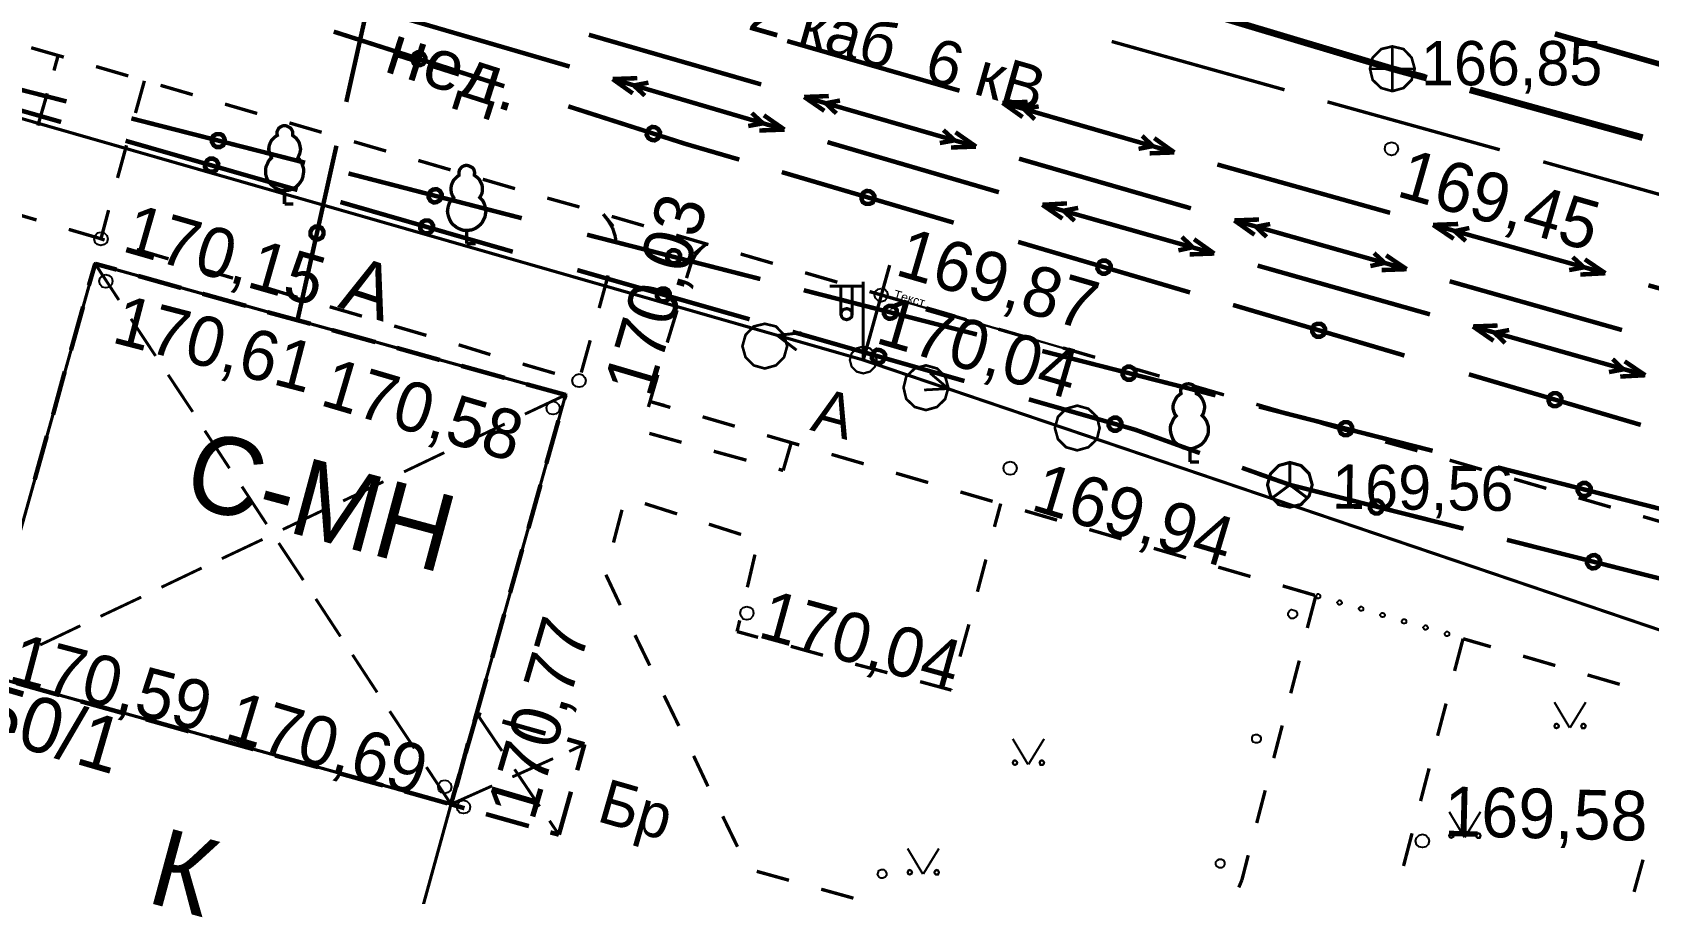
# Model space of a CAD drawing. Extents: x -2634 to -2115, y -2142 to -1393.
# Drawn here: x -2377.76 to -2341.65, y -1576.52 to -1557.26 of the extents above; entities that cross this region are included whole.
import ezdxf

# ---------------------------------------------------------------- set-up
doc = ezdxf.new("R2010")
doc.units = 0
doc.header["$MEASUREMENT"] = 0
for name, color, linetype in [('500_Дополн-Бордюры__п', 7, 'Continuous'), ('500_Дополн-Контур', 7, 'Continuous'), ('500_Дороги-Проезжие_ч', 7, 'Continuous'), ('500_Линии_-Линии_связ', 7, 'Continuous'), ('500_Линии_-ЛЭП_провод', 7, 'Continuous'), ('500_Линии_-Смотровые_', 7, 'Continuous'), ('500_Линии_-Фонари_час', 7, 'Continuous'), ('500_Линии_-Электрокаб', 7, 'Continuous'), ('500_Объект-Опоры', 7, 'Continuous'), ('500_Растит-Газоны__са', 7, 'Continuous'), ('500_Растит-Кустарник_', 7, 'Continuous'), ('500_Растит-Лес_и_лесо', 7, 'Continuous'), ('500_Рельеф-Высотные_о', 7, 'Continuous'), ('500_Строен-Дополнения', 7, 'Continuous'), ('500_Строен-Здания', 7, 'Continuous'), ('500_Трубоп-Канализаци', 7, 'Continuous'), ('500_Трубоп-Смотровые_', 7, 'Continuous'), ('500_Улицы-Улицы_и_их', 7, 'Continuous')]:
    doc.layers.add(name, color=color, linetype=linetype)
doc.styles.add('TARIAL', font='Arial')

# ---------------------------------------------------------------- blocks, each defined once
blk = doc.blocks.new('block_25')
at = {"layer": '500_Растит-Газоны__са', "color": 0, "const_width": 0.05}
for points in [[(2.35, 3.02), (2.69, 2.45)], [(2.7, 2.45), (3.05, 3.02)], [(0, 0.57), (0.34, 0)], [(0.35, 0), (0.7, 0.57)]]:
    blk.add_lwpolyline(points, dxfattribs=at)
for points in [[(2.4, 2.54), (2.42, 2.53), (2.44, 2.51), (2.45, 2.49), (2.44, 2.46), (2.42, 2.45), (2.4, 2.44), (2.37, 2.45), (2.36, 2.46), (2.35, 2.49), (2.36, 2.51), (2.37, 2.53)], [(3, 2.54), (3.02, 2.53), (3.04, 2.51), (3.05, 2.49), (3.04, 2.46), (3.02, 2.44), (3, 2.44), (2.97, 2.44), (2.96, 2.46), (2.95, 2.49), (2.96, 2.51), (2.97, 2.53)], [(0.05, 0.09), (0.07, 0.08), (0.09, 0.06), (0.1, 0.04), (0.09, 0.01), (0.07, 0), (0.05, -0.01), (0.02, 0), (0.01, 0.01), (0, 0.04), (0.01, 0.06), (0.02, 0.08)], [(0.65, 0.09), (0.68, 0.08), (0.69, 0.06), (0.7, 0.04), (0.69, 0.01), (0.68, -0.01), (0.65, -0.01), (0.63, -0.01), (0.61, 0.01), (0.6, 0.04), (0.61, 0.06), (0.63, 0.08)]]:
    blk.add_lwpolyline(points, close=True, dxfattribs=at)

msp = doc.modelspace()

# ---------------------------------------------------------------- linework, layer by layer
at = {"layer": '500_Дополн-Бордюры__п', "color": 1, "const_width": 0.075}
for points in [[(-2377.79, -1557.61), (-2377.06, -1557.82)], [(-2377.19, -1557.79), (-2377.28, -1558.12)], [(-2377.22, -1557.91), (-2377.19, -1557.79)], [(-2376.34, -1558.03), (-2375.62, -1558.24)], [(-2375.26, -1558.35), (-2375.46, -1559.07)], [(-2374.9, -1558.45), (-2374.18, -1558.66)], [(-2377.64, -1559.35), (-2377.43, -1558.63)], [(-2373.46, -1558.87), (-2372.74, -1559.08)], [(-2372.02, -1559.29), (-2371.3, -1559.5)], [(-2375.66, -1559.79), (-2375.86, -1560.52)], [(-2370.58, -1559.71), (-2369.86, -1559.92)], [(-2369.14, -1560.13), (-2368.42, -1560.34)], [(-2367.7, -1560.55), (-2366.98, -1560.76)], [(-2366.26, -1560.97), (-2365.54, -1561.17)], [(-2377.67, -1561.46), (-2378.39, -1561.25)], [(-2376.06, -1561.24), (-2376.23, -1561.88)], [(-2364.9, -1561.47), (-2365.01, -1561.33)], [(-2365.01, -1561.33), (-2364.79, -1561.6)], [(-2364.82, -1561.38), (-2364.1, -1561.59)], [(-2376.23, -1561.88), (-2376.95, -1561.67)], [(-2364.8, -1561.64), (-2364.9, -1561.47)], [(-2364.74, -1561.83), (-2364.8, -1561.64)], [(-2376.23, -1561.88), (-2376.15, -1561.91)], [(-2375.43, -1562.12), (-2374.72, -1562.33)], [(-2364.72, -1561.98), (-2364.74, -1561.83)], [(-2363.38, -1561.8), (-2362.66, -1562.01)], [(-2362.71, -1562), (-2362.98, -1562.22)], [(-2362.95, -1562.24), (-2362.83, -1562.1)], [(-2363.1, -1562.6), (-2363.04, -1562.41)], [(-2363.04, -1562.41), (-2362.95, -1562.24)], [(-2361.94, -1562.22), (-2361.22, -1562.43)], [(-2374, -1562.55), (-2373.28, -1562.76)], [(-2365.1, -1563.43), (-2364.9, -1562.7)], [(-2363.15, -1562.76), (-2363.1, -1562.6)], [(-2360.5, -1562.64), (-2359.78, -1562.85)], [(-2372.56, -1562.97), (-2371.84, -1563.19)], [(-2359.06, -1563.06), (-2358.34, -1563.27)], [(-2371.12, -1563.4), (-2370.4, -1563.61)], [(-2363.58, -1564.2), (-2363.36, -1563.48)], [(-2357.62, -1563.48), (-2356.9, -1563.69)], [(-2369.68, -1563.83), (-2368.96, -1564.04)], [(-2356.18, -1563.9), (-2355.46, -1564.11)], [(-2368.24, -1564.25), (-2367.53, -1564.47)], [(-2365.5, -1564.87), (-2365.3, -1564.15)], [(-2354.74, -1564.32), (-2354.02, -1564.53)], [(-2366.81, -1564.68), (-2366.09, -1564.89)], [(-2364, -1565.64), (-2363.79, -1564.92)], [(-2353.3, -1564.74), (-2352.58, -1564.95)], [(-2351.86, -1565.16), (-2351.14, -1565.37)], [(-2363.51, -1565.65), (-2363.96, -1565.52)], [(-2363.96, -1565.52), (-2363.63, -1565.61)], [(-2350.42, -1565.58), (-2349.7, -1565.79)], [(-2362.07, -1566.07), (-2362.79, -1565.86)], [(-2348.98, -1566), (-2348.26, -1566.21)], [(-2363.26, -1566.43), (-2363.98, -1566.23)], [(-2360.63, -1566.49), (-2361.35, -1566.28)], [(-2360.81, -1566.44), (-2360.99, -1567.06)], [(-2347.54, -1566.42), (-2346.82, -1566.62)], [(-2361.81, -1566.83), (-2362.54, -1566.63)], [(-2359.19, -1566.91), (-2359.91, -1566.7)], [(-2346.1, -1566.83), (-2345.38, -1567.04)], [(-2360.99, -1567.06), (-2361.09, -1567.03)], [(-2357.75, -1567.33), (-2358.47, -1567.12)], [(-2356.31, -1567.75), (-2357.03, -1567.54)], [(-2344.66, -1567.25), (-2343.94, -1567.46)], [(-2364.08, -1567.8), (-2363.36, -1568.03)], [(-2356.27, -1568.32), (-2356.13, -1567.8)], [(-2356.13, -1567.8), (-2356.22, -1568.14)], [(-2343.22, -1567.67), (-2342.5, -1567.88)], [(-2364.78, -1568.67), (-2364.59, -1567.94)], [(-2362.65, -1568.26), (-2361.93, -1568.49)], [(-2354.87, -1568.17), (-2355.59, -1567.96)], [(-2341.78, -1568.09), (-2341.06, -1568.3)], [(-2353.43, -1568.59), (-2354.15, -1568.38)], [(-2361.62, -1568.94), (-2361.79, -1569.67)], [(-2351.99, -1569.01), (-2352.71, -1568.8)], [(-2356.65, -1569.77), (-2356.46, -1569.05)], [(-2350.55, -1569.43), (-2351.27, -1569.22)], [(-2364.63, -1570.07), (-2364.95, -1569.39)], [(-2349.11, -1569.85), (-2349.83, -1569.64)], [(-2349.09, -1569.86), (-2349.28, -1570.58)], [(-2361.96, -1570.41), (-2362.02, -1570.66)], [(-2363.97, -1571.42), (-2364.3, -1570.74)], [(-2362.02, -1570.66), (-2361.55, -1570.79)], [(-2357.04, -1571.22), (-2356.84, -1570.5)], [(-2345.8, -1570.82), (-2345.99, -1571.54)], [(-2345.18, -1571), (-2345.8, -1570.82)], [(-2345.8, -1570.82), (-2345.46, -1570.92)], [(-2360.82, -1570.99), (-2360.1, -1571.19)], [(-2359.38, -1571.39), (-2358.66, -1571.58)], [(-2349.46, -1571.31), (-2349.65, -1572.04)], [(-2343.74, -1571.42), (-2344.46, -1571.21)], [(-2357.93, -1571.78), (-2357.23, -1571.97)], [(-2342.3, -1571.84), (-2343.02, -1571.63)], [(-2363.32, -1572.77), (-2363.65, -1572.09)], [(-2357.23, -1571.97), (-2357.23, -1571.95)], [(-2346.18, -1572.27), (-2346.37, -1572.99)], [(-2349.84, -1572.76), (-2350.03, -1573.49)], [(-2362.67, -1574.12), (-2362.99, -1573.44)], [(-2346.56, -1573.72), (-2346.75, -1574.45)], [(-2350.22, -1574.21), (-2350.41, -1574.94)], [(-2362.01, -1575.47), (-2362.34, -1574.79)], [(-2346.94, -1575.17), (-2347.13, -1575.9)], [(-2350.6, -1575.66), (-2350.74, -1576.21)], [(-2341.98, -1576.48), (-2341.78, -1575.76)], [(-2360.86, -1576.22), (-2361.58, -1576.02)], [(-2350.74, -1576.21), (-2350.81, -1576.38)], [(-2359.42, -1576.62), (-2360.14, -1576.42)]]:
    msp.add_lwpolyline(points, dxfattribs=at)
at = {"layer": '500_Дополн-Контур', "color": 0}
for points in [[(-2349.02, -1569.82), (-2349, -1569.84), (-2348.99, -1569.86), (-2348.99, -1569.89), (-2349, -1569.91), (-2349.03, -1569.92), (-2349.05, -1569.92), (-2349.07, -1569.91), (-2349.09, -1569.88), (-2349.09, -1569.86), (-2349.07, -1569.84), (-2349.05, -1569.82)], [(-2348.54, -1569.96), (-2348.52, -1569.98), (-2348.51, -1570), (-2348.51, -1570.03), (-2348.52, -1570.05), (-2348.55, -1570.06), (-2348.57, -1570.06), (-2348.59, -1570.05), (-2348.61, -1570.02), (-2348.61, -1570), (-2348.59, -1569.98), (-2348.57, -1569.96)], [(-2348.06, -1570.1), (-2348.04, -1570.12), (-2348.03, -1570.14), (-2348.03, -1570.17), (-2348.04, -1570.19), (-2348.07, -1570.2), (-2348.09, -1570.2), (-2348.11, -1570.19), (-2348.13, -1570.16), (-2348.13, -1570.14), (-2348.11, -1570.12), (-2348.09, -1570.1)], [(-2347.58, -1570.24), (-2347.56, -1570.26), (-2347.55, -1570.28), (-2347.55, -1570.31), (-2347.56, -1570.33), (-2347.59, -1570.34), (-2347.61, -1570.34), (-2347.63, -1570.33), (-2347.65, -1570.3), (-2347.65, -1570.28), (-2347.63, -1570.26), (-2347.61, -1570.24)], [(-2347.1, -1570.38), (-2347.08, -1570.4), (-2347.07, -1570.42), (-2347.07, -1570.45), (-2347.08, -1570.47), (-2347.11, -1570.48), (-2347.13, -1570.48), (-2347.15, -1570.47), (-2347.17, -1570.44), (-2347.17, -1570.42), (-2347.15, -1570.4), (-2347.13, -1570.38)], [(-2346.62, -1570.52), (-2346.6, -1570.54), (-2346.59, -1570.56), (-2346.59, -1570.59), (-2346.6, -1570.61), (-2346.63, -1570.62), (-2346.65, -1570.62), (-2346.67, -1570.61), (-2346.69, -1570.58), (-2346.69, -1570.56), (-2346.67, -1570.54), (-2346.65, -1570.52)], [(-2346.14, -1570.66), (-2346.12, -1570.68), (-2346.11, -1570.7), (-2346.11, -1570.73), (-2346.12, -1570.75), (-2346.15, -1570.76), (-2346.17, -1570.76), (-2346.19, -1570.75), (-2346.21, -1570.72), (-2346.21, -1570.7), (-2346.19, -1570.68), (-2346.17, -1570.66)]]:
    msp.add_lwpolyline(points, close=True, dxfattribs=at)
at = {"layer": '500_Линии_-Линии_связ', "color": 0, "const_width": 0.1}
for points in [[(-2370.75, -1558.82), (-2369.88, -1554.92)], [(-2371.03, -1557.25), (-2367.22, -1558.47)], [(-2380.88, -1557.82), (-2377, -1558.81)], [(-2380.82, -1558.21), (-2377.12, -1559.27)], [(-2375.55, -1559.19), (-2371.67, -1560.18)], [(-2365.79, -1558.92), (-2363.17, -1559.76)], [(-2375.68, -1559.69), (-2371.84, -1560.79)], [(-2371.84, -1563.7), (-2370.97, -1559.8)], [(-2363.17, -1559.76), (-2361.97, -1560.11)], [(-2370.7, -1560.42), (-2366.83, -1561.42)], [(-2361.02, -1560.39), (-2357.18, -1561.52)], [(-2370.88, -1561.06), (-2367.03, -1562.17)], [(-2365.37, -1561.79), (-2361.5, -1562.78)], [(-2355.74, -1561.95), (-2351.9, -1563.08)], [(-2365.59, -1562.58), (-2361.74, -1563.68)], [(-2360.53, -1563.03), (-2356.66, -1564.02)], [(-2350.94, -1563.36), (-2347.11, -1564.49)], [(-2360.78, -1563.96), (-2356.94, -1565.06)], [(-2355.2, -1564.39), (-2351.33, -1565.38)], [(-2345.67, -1564.91), (-2341.83, -1566.04)], [(-2355.5, -1565.47), (-2353.12, -1566.15)], [(-2350.36, -1565.63), (-2346.48, -1566.62)], [(-2353.12, -1566.15), (-2351.68, -1566.67)], [(-2350.74, -1567), (-2349.67, -1567.38)], [(-2349.67, -1567.38), (-2350.38, -1567.13)], [(-2345.03, -1566.99), (-2341.15, -1567.98)], [(-2349.67, -1567.38), (-2345.79, -1568.36)], [(-2344.82, -1568.61), (-2340.95, -1569.59)]]:
    msp.add_lwpolyline(points, dxfattribs=at)
for points in [[(-2369.08, -1557.71), (-2369.02, -1557.76), (-2368.98, -1557.83), (-2368.98, -1557.9), (-2369.03, -1557.97), (-2369.1, -1558), (-2369.17, -1558), (-2369.24, -1557.96), (-2369.27, -1557.89), (-2369.27, -1557.81), (-2369.23, -1557.75), (-2369.16, -1557.71)], [(-2373.57, -1559.54), (-2373.51, -1559.57), (-2373.47, -1559.64), (-2373.46, -1559.72), (-2373.5, -1559.79), (-2373.57, -1559.83), (-2373.65, -1559.83), (-2373.71, -1559.79), (-2373.75, -1559.72), (-2373.76, -1559.64), (-2373.72, -1559.58), (-2373.65, -1559.54)], [(-2363.84, -1559.39), (-2363.78, -1559.43), (-2363.74, -1559.5), (-2363.75, -1559.58), (-2363.79, -1559.64), (-2363.86, -1559.68), (-2363.93, -1559.67), (-2364, -1559.63), (-2364.04, -1559.56), (-2364.03, -1559.49), (-2363.99, -1559.42), (-2363.92, -1559.38)], [(-2373.72, -1560.09), (-2373.65, -1560.13), (-2373.61, -1560.2), (-2373.62, -1560.28), (-2373.66, -1560.35), (-2373.72, -1560.38), (-2373.8, -1560.38), (-2373.87, -1560.34), (-2373.91, -1560.27), (-2373.9, -1560.2), (-2373.86, -1560.13), (-2373.8, -1560.09)], [(-2368.73, -1560.77), (-2368.66, -1560.81), (-2368.62, -1560.88), (-2368.62, -1560.96), (-2368.66, -1561.02), (-2368.73, -1561.06), (-2368.8, -1561.07), (-2368.87, -1561.03), (-2368.91, -1560.96), (-2368.91, -1560.88), (-2368.87, -1560.82), (-2368.81, -1560.78)], [(-2359.05, -1560.82), (-2358.99, -1560.86), (-2358.95, -1560.92), (-2358.95, -1561), (-2358.99, -1561.07), (-2359.06, -1561.1), (-2359.14, -1561.1), (-2359.21, -1561.06), (-2359.24, -1560.99), (-2359.24, -1560.92), (-2359.2, -1560.85), (-2359.13, -1560.81)], [(-2371.55, -1561.72), (-2371.51, -1561.65), (-2371.45, -1561.61), (-2371.37, -1561.6), (-2371.3, -1561.64), (-2371.26, -1561.71), (-2371.26, -1561.78), (-2371.29, -1561.85), (-2371.36, -1561.89), (-2371.44, -1561.9), (-2371.5, -1561.86), (-2371.55, -1561.8)], [(-2368.91, -1561.47), (-2368.85, -1561.51), (-2368.81, -1561.58), (-2368.81, -1561.66), (-2368.85, -1561.72), (-2368.92, -1561.76), (-2368.99, -1561.76), (-2369.06, -1561.72), (-2369.1, -1561.65), (-2369.1, -1561.57), (-2369.06, -1561.51), (-2368.99, -1561.47)], [(-2363.4, -1562.14), (-2363.33, -1562.17), (-2363.29, -1562.24), (-2363.29, -1562.32), (-2363.33, -1562.39), (-2363.4, -1562.43), (-2363.47, -1562.43), (-2363.54, -1562.39), (-2363.58, -1562.32), (-2363.58, -1562.25), (-2363.54, -1562.18), (-2363.48, -1562.14)], [(-2353.78, -1562.37), (-2353.71, -1562.41), (-2353.67, -1562.48), (-2353.68, -1562.55), (-2353.72, -1562.62), (-2353.79, -1562.66), (-2353.86, -1562.66), (-2353.93, -1562.62), (-2353.97, -1562.55), (-2353.96, -1562.47), (-2353.92, -1562.4), (-2353.86, -1562.37)], [(-2363.63, -1562.99), (-2363.56, -1563.03), (-2363.52, -1563.1), (-2363.52, -1563.17), (-2363.56, -1563.24), (-2363.63, -1563.28), (-2363.71, -1563.28), (-2363.77, -1563.24), (-2363.81, -1563.17), (-2363.81, -1563.09), (-2363.77, -1563.02), (-2363.7, -1562.99)], [(-2358.56, -1563.38), (-2358.49, -1563.41), (-2358.45, -1563.48), (-2358.45, -1563.56), (-2358.49, -1563.63), (-2358.55, -1563.66), (-2358.63, -1563.67), (-2358.7, -1563.63), (-2358.74, -1563.56), (-2358.74, -1563.48), (-2358.7, -1563.42), (-2358.63, -1563.38)], [(-2348.98, -1563.78), (-2348.92, -1563.82), (-2348.88, -1563.89), (-2348.88, -1563.97), (-2348.92, -1564.03), (-2348.99, -1564.07), (-2349.07, -1564.07), (-2349.13, -1564.03), (-2349.17, -1563.96), (-2349.17, -1563.88), (-2349.13, -1563.81), (-2349.06, -1563.78)], [(-2358.82, -1564.37), (-2358.75, -1564.41), (-2358.71, -1564.47), (-2358.72, -1564.55), (-2358.76, -1564.62), (-2358.82, -1564.66), (-2358.9, -1564.65), (-2358.97, -1564.61), (-2359.01, -1564.55), (-2359, -1564.47), (-2358.96, -1564.4), (-2358.9, -1564.36)], [(-2353.23, -1564.74), (-2353.16, -1564.78), (-2353.12, -1564.84), (-2353.12, -1564.92), (-2353.16, -1564.99), (-2353.22, -1565.03), (-2353.3, -1565.03), (-2353.37, -1564.99), (-2353.41, -1564.92), (-2353.41, -1564.85), (-2353.37, -1564.78), (-2353.3, -1564.74)], [(-2343.71, -1565.33), (-2343.64, -1565.37), (-2343.6, -1565.44), (-2343.6, -1565.52), (-2343.64, -1565.58), (-2343.71, -1565.62), (-2343.79, -1565.62), (-2343.86, -1565.58), (-2343.89, -1565.51), (-2343.89, -1565.43), (-2343.85, -1565.37), (-2343.78, -1565.33)], [(-2353.53, -1565.88), (-2353.47, -1565.92), (-2353.43, -1565.99), (-2353.43, -1566.07), (-2353.47, -1566.13), (-2353.54, -1566.17), (-2353.61, -1566.17), (-2353.68, -1566.13), (-2353.72, -1566.06), (-2353.72, -1565.98), (-2353.68, -1565.92), (-2353.61, -1565.88)], [(-2348.38, -1565.98), (-2348.32, -1566.01), (-2348.28, -1566.08), (-2348.27, -1566.16), (-2348.31, -1566.23), (-2348.38, -1566.27), (-2348.46, -1566.27), (-2348.53, -1566.23), (-2348.56, -1566.16), (-2348.57, -1566.08), (-2348.53, -1566.02), (-2348.46, -1565.98)], [(-2343.05, -1567.34), (-2342.99, -1567.38), (-2342.95, -1567.44), (-2342.95, -1567.52), (-2342.98, -1567.59), (-2343.05, -1567.63), (-2343.13, -1567.63), (-2343.2, -1567.59), (-2343.24, -1567.52), (-2343.24, -1567.45), (-2343.2, -1567.38), (-2343.13, -1567.34)], [(-2347.7, -1567.73), (-2347.63, -1567.77), (-2347.59, -1567.83), (-2347.59, -1567.91), (-2347.63, -1567.98), (-2347.69, -1568.02), (-2347.77, -1568.02), (-2347.84, -1567.98), (-2347.88, -1567.91), (-2347.88, -1567.84), (-2347.84, -1567.77), (-2347.77, -1567.73)], [(-2342.85, -1568.95), (-2342.78, -1568.99), (-2342.74, -1569.06), (-2342.74, -1569.14), (-2342.78, -1569.2), (-2342.84, -1569.24), (-2342.92, -1569.25), (-2342.99, -1569.21), (-2343.03, -1569.14), (-2343.03, -1569.06), (-2342.99, -1569), (-2342.93, -1568.96)]]:
    msp.add_lwpolyline(points, close=True, dxfattribs=at)
at = {"layer": '500_Линии_-ЛЭП_провод', "color": 253, "const_width": 0.07}
for points in [[(-2359.2, -1564.59), (-2386.41, -1556.78)], [(-2329.34, -1574.72), (-2359.2, -1564.59)]]:
    msp.add_lwpolyline(points, dxfattribs=at)
at = {"layer": '500_Линии_-ЛЭП_провод', "color": 0}
for points, const_width in [([(-2360.58, -1563.98), (-2361.12, -1564.04)], 0.065), ([(-2359.2, -1564.59), (-2361.12, -1564.04)], 0.065), ([(-2360.69, -1564.37), (-2361.12, -1564.04)], 0.065), ([(-2359.2, -1564.59), (-2357.3, -1565.23)], 0.06), ([(-2357.71, -1564.88), (-2357.3, -1565.23)], 0.06), ([(-2357.84, -1565.26), (-2357.3, -1565.23)], 0.06)]:
    msp.add_lwpolyline(points, dxfattribs=dict(at, const_width=const_width))
at = {"layer": '500_Линии_-Смотровые_', "color": 0, "const_width": 0.07}
for points in [[(-2349.67, -1566.88), (-2349.42, -1566.95), (-2349.24, -1567.13), (-2349.17, -1567.38), (-2349.24, -1567.63), (-2349.42, -1567.82), (-2349.67, -1567.88), (-2349.92, -1567.82), (-2350.1, -1567.63), (-2350.17, -1567.38), (-2350.1, -1567.13), (-2349.92, -1566.95)], [(-2349.67, -1567.33), (-2349.67, -1567.33), (-2349.67, -1567.33), (-2349.67, -1567.33), (-2349.67, -1567.33), (-2349.67, -1567.33), (-2349.67, -1567.33), (-2349.67, -1567.33), (-2349.67, -1567.33), (-2349.67, -1567.33), (-2349.67, -1567.33), (-2349.67, -1567.33)]]:
    msp.add_lwpolyline(points, close=True, dxfattribs=at)
at = {"layer": '500_Линии_-Смотровые_', "color": 0, "const_width": 0.065}
for points in [[(-2349.67, -1566.88), (-2349.67, -1567.38)], [(-2350.07, -1567.68), (-2349.67, -1567.38)], [(-2349.67, -1567.38), (-2349.27, -1567.68)]]:
    msp.add_lwpolyline(points, dxfattribs=at)
at = {"layer": '500_Линии_-Фонари_час', "color": 0, "const_width": 0.065}
for points in [[(-2359.2, -1564.59), (-2359.2, -1562.84)], [(-2359.95, -1562.94), (-2359.2, -1562.94)], [(-2359.7, -1563.59), (-2359.7, -1562.94)], [(-2359.45, -1563.59), (-2359.45, -1562.94)], [(-2359.7, -1563.56), (-2359.7, -1563.44)], [(-2359.7, -1563.56), (-2359.7, -1563.44)], [(-2359.45, -1563.56), (-2359.45, -1563.44)], [(-2359.45, -1563.54), (-2359.45, -1563.54)]]:
    msp.add_lwpolyline(points, dxfattribs=at)
at = {"layer": '500_Линии_-Фонари_час', "color": 0, "const_width": 0.07}
msp.add_lwpolyline([(-2359.7, -1563.56), (-2359.68, -1563.5), (-2359.64, -1563.46), (-2359.57, -1563.44), (-2359.51, -1563.46), (-2359.46, -1563.5), (-2359.45, -1563.56), (-2359.46, -1563.63), (-2359.51, -1563.67), (-2359.57, -1563.69), (-2359.64, -1563.67), (-2359.68, -1563.63)], close=True, dxfattribs=at)
at = {"layer": '500_Линии_-Электрокаб', "color": 12, "const_width": 0.1}
for points in [[(-2369.6, -1556.91), (-2365.76, -1558.03)], [(-2365.33, -1557.32), (-2361.48, -1558.43)], [(-2357.05, -1558.57), (-2360.9, -1557.46)], [(-2364.8, -1558.31), (-2364.25, -1558.29)], [(-2364.8, -1558.31), (-2360.96, -1559.44)], [(-2364.8, -1558.31), (-2364.35, -1558.63)], [(-2364.32, -1558.46), (-2364.08, -1558.68)], [(-2364.31, -1558.45), (-2364, -1558.39)], [(-2360.52, -1558.71), (-2359.97, -1558.69)], [(-2360.52, -1558.71), (-2356.68, -1559.82)], [(-2360.52, -1558.71), (-2360.07, -1559.02)], [(-2360.04, -1558.85), (-2359.8, -1559.08)], [(-2360.03, -1558.85), (-2359.72, -1558.79)], [(-2355.53, -1558.82), (-2356.09, -1558.84)], [(-2352.25, -1559.95), (-2356.09, -1558.84)], [(-2355.64, -1559.16), (-2356.09, -1558.84)], [(-2361.69, -1559.07), (-2361.44, -1559.3)], [(-2361.42, -1559.12), (-2360.96, -1559.44)], [(-2355.28, -1558.92), (-2355.61, -1558.98)], [(-2355.37, -1559.21), (-2355.61, -1558.98)], [(-2361.77, -1559.36), (-2361.44, -1559.3)], [(-2361.52, -1559.46), (-2360.96, -1559.44)], [(-2357.41, -1559.45), (-2357.16, -1559.68)], [(-2357.14, -1559.5), (-2356.68, -1559.82)], [(-2352.73, -1559.81), (-2352.97, -1559.58)], [(-2352.25, -1559.95), (-2352.7, -1559.63)], [(-2360, -1559.72), (-2356.17, -1560.84)], [(-2357.49, -1559.74), (-2357.16, -1559.68)], [(-2357.24, -1559.84), (-2356.68, -1559.82)], [(-2352.74, -1559.81), (-2353.05, -1559.87)], [(-2352.25, -1559.95), (-2352.8, -1559.97)], [(-2355.72, -1560.09), (-2351.88, -1561.2)], [(-2347.43, -1561.3), (-2351.29, -1560.22)], [(-2355.2, -1561.12), (-2354.65, -1561.09)], [(-2355.2, -1561.12), (-2351.36, -1562.21)], [(-2355.2, -1561.12), (-2354.75, -1561.43)], [(-2354.72, -1561.26), (-2354.48, -1561.48)], [(-2354.71, -1561.25), (-2354.4, -1561.19)], [(-2350.91, -1561.47), (-2350.36, -1561.45)], [(-2350.91, -1561.47), (-2347.06, -1562.56)], [(-2350.91, -1561.47), (-2350.46, -1561.79)], [(-2350.43, -1561.61), (-2350.19, -1561.84)], [(-2350.42, -1561.61), (-2350.11, -1561.55)], [(-2345.91, -1561.55), (-2346.47, -1561.57)], [(-2342.62, -1562.65), (-2346.47, -1561.57)], [(-2346.01, -1561.88), (-2346.47, -1561.57)], [(-2345.66, -1561.64), (-2345.99, -1561.71)], [(-2345.74, -1561.93), (-2345.99, -1561.71)], [(-2352.16, -1562.14), (-2351.84, -1562.07)], [(-2352.08, -1561.84), (-2351.84, -1562.07)], [(-2351.81, -1561.89), (-2351.36, -1562.21)], [(-2351.91, -1562.23), (-2351.36, -1562.21)], [(-2350.39, -1562.48), (-2346.54, -1563.57)], [(-2347.87, -1562.49), (-2347.55, -1562.42)], [(-2347.79, -1562.2), (-2347.55, -1562.42)], [(-2347.52, -1562.25), (-2347.06, -1562.56)], [(-2343.11, -1562.52), (-2343.43, -1562.58)], [(-2343.11, -1562.51), (-2343.35, -1562.29)], [(-2342.62, -1562.65), (-2343.08, -1562.34)], [(-2347.62, -1562.58), (-2347.06, -1562.56)], [(-2346.1, -1562.83), (-2342.25, -1563.92)], [(-2342.62, -1562.65), (-2343.18, -1562.68)], [(-2337.81, -1564), (-2341.66, -1562.92)], [(-2345.58, -1563.84), (-2345.03, -1563.82)], [(-2345.58, -1563.84), (-2341.73, -1564.93)], [(-2345.58, -1563.84), (-2345.12, -1564.16)], [(-2345.09, -1563.98), (-2344.77, -1563.92)], [(-2345.1, -1563.98), (-2344.86, -1564.21)], [(-2342.46, -1564.57), (-2342.22, -1564.8)], [(-2342.19, -1564.62), (-2341.73, -1564.93)], [(-2342.54, -1564.86), (-2342.22, -1564.8)], [(-2342.29, -1564.96), (-2341.73, -1564.93)]]:
    msp.add_lwpolyline(points, dxfattribs=at)
at = {"layer": '500_Объект-Опоры', "color": 0, "const_width": 0.075}
msp.add_lwpolyline([(-2359.2, -1564.59), (-2358.61, -1562.47)], dxfattribs=at)
at = {"layer": '500_Объект-Опоры', "color": 1, "const_width": 0.05}
msp.add_lwpolyline([(-2359.2, -1564.29), (-2359.05, -1564.33), (-2358.94, -1564.44), (-2358.9, -1564.59), (-2358.94, -1564.74), (-2359.05, -1564.85), (-2359.2, -1564.89), (-2359.35, -1564.85), (-2359.46, -1564.74), (-2359.5, -1564.59), (-2359.46, -1564.44), (-2359.35, -1564.33)], close=True, dxfattribs=at)
at = {"layer": '500_Растит-Кустарник_', "color": 0}
for points in [[(-2349.51, -1570.3), (-2349.54, -1570.34), (-2349.59, -1570.37), (-2349.64, -1570.37), (-2349.68, -1570.34), (-2349.71, -1570.3), (-2349.71, -1570.24), (-2349.68, -1570.2), (-2349.63, -1570.17), (-2349.58, -1570.18), (-2349.54, -1570.2), (-2349.51, -1570.25)], [(-2350.32, -1573.08), (-2350.35, -1573.13), (-2350.39, -1573.15), (-2350.44, -1573.15), (-2350.49, -1573.13), (-2350.51, -1573.08), (-2350.51, -1573.03), (-2350.49, -1572.98), (-2350.44, -1572.96), (-2350.39, -1572.96), (-2350.34, -1572.99), (-2350.32, -1573.03)], [(-2351.13, -1575.87), (-2351.15, -1575.91), (-2351.2, -1575.94), (-2351.25, -1575.94), (-2351.3, -1575.91), (-2351.32, -1575.87), (-2351.32, -1575.81), (-2351.29, -1575.77), (-2351.25, -1575.75), (-2351.2, -1575.75), (-2351.15, -1575.77), (-2351.13, -1575.82)], [(-2358.81, -1576.17), (-2358.85, -1576.14), (-2358.88, -1576.1), (-2358.87, -1576.05), (-2358.85, -1576), (-2358.8, -1575.98), (-2358.75, -1575.98), (-2358.71, -1576.01), (-2358.68, -1576.06), (-2358.68, -1576.11), (-2358.71, -1576.15), (-2358.76, -1576.17)]]:
    msp.add_lwpolyline(points, close=True, dxfattribs=at)
at = {"layer": '500_Растит-Лес_и_лесо', "color": 94, "const_width": 0.075}
for points in [[(-2372.12, -1560.8), (-2372.21, -1560.8), (-2372.28, -1560.77), (-2372.34, -1560.74), (-2372.39, -1560.7), (-2372.43, -1560.67), (-2372.47, -1560.62), (-2372.51, -1560.56), (-2372.53, -1560.51), (-2372.55, -1560.44), (-2372.55, -1560.38), (-2372.55, -1560.31), (-2372.54, -1560.26), (-2372.51, -1560.2), (-2372.49, -1560.15), (-2372.46, -1560.11), (-2372.42, -1560.07), (-2372.44, -1560.02), (-2372.46, -1559.97), (-2372.48, -1559.9), (-2372.48, -1559.85), (-2372.47, -1559.79), (-2372.45, -1559.74), (-2372.42, -1559.68), (-2372.38, -1559.64), (-2372.34, -1559.6), (-2372.29, -1559.57), (-2372.3, -1559.53), (-2372.3, -1559.49), (-2372.28, -1559.45), (-2372.26, -1559.41), (-2372.22, -1559.38), (-2372.18, -1559.36), (-2372.15, -1559.35), (-2372.11, -1559.35), (-2372.08, -1559.36), (-2372.04, -1559.38), (-2372, -1559.4), (-2371.97, -1559.44), (-2371.95, -1559.48), (-2371.95, -1559.52), (-2371.95, -1559.55), (-2371.95, -1559.57), (-2371.91, -1559.6), (-2371.87, -1559.63), (-2371.85, -1559.66), (-2371.82, -1559.7), (-2371.8, -1559.74), (-2371.79, -1559.78), (-2371.78, -1559.83), (-2371.77, -1559.88), (-2371.78, -1559.93), (-2371.79, -1559.98), (-2371.81, -1560.02), (-2371.83, -1560.07), (-2371.8, -1560.1), (-2371.77, -1560.14), (-2371.74, -1560.2), (-2371.72, -1560.26), (-2371.7, -1560.33), (-2371.7, -1560.38), (-2371.71, -1560.43), (-2371.72, -1560.5), (-2371.74, -1560.56), (-2371.78, -1560.62), (-2371.82, -1560.67), (-2371.87, -1560.72), (-2371.94, -1560.76), (-2372.01, -1560.79), (-2372.08, -1560.8)], [(-2368.06, -1561.69), (-2368.14, -1561.69), (-2368.22, -1561.66), (-2368.28, -1561.63), (-2368.33, -1561.59), (-2368.37, -1561.56), (-2368.41, -1561.51), (-2368.44, -1561.45), (-2368.46, -1561.4), (-2368.48, -1561.33), (-2368.49, -1561.27), (-2368.48, -1561.2), (-2368.47, -1561.15), (-2368.45, -1561.09), (-2368.42, -1561.04), (-2368.39, -1561), (-2368.35, -1560.96), (-2368.38, -1560.91), (-2368.4, -1560.86), (-2368.41, -1560.79), (-2368.41, -1560.74), (-2368.4, -1560.68), (-2368.38, -1560.63), (-2368.35, -1560.57), (-2368.31, -1560.53), (-2368.27, -1560.49), (-2368.23, -1560.46), (-2368.23, -1560.42), (-2368.23, -1560.38), (-2368.22, -1560.34), (-2368.19, -1560.3), (-2368.16, -1560.27), (-2368.12, -1560.25), (-2368.08, -1560.24), (-2368.05, -1560.24), (-2368.01, -1560.25), (-2367.97, -1560.27), (-2367.93, -1560.29), (-2367.9, -1560.33), (-2367.89, -1560.37), (-2367.88, -1560.41), (-2367.89, -1560.44), (-2367.89, -1560.46), (-2367.85, -1560.49), (-2367.81, -1560.52), (-2367.78, -1560.55), (-2367.76, -1560.59), (-2367.74, -1560.63), (-2367.72, -1560.67), (-2367.71, -1560.72), (-2367.71, -1560.77), (-2367.71, -1560.82), (-2367.72, -1560.87), (-2367.74, -1560.91), (-2367.77, -1560.96), (-2367.74, -1560.99), (-2367.7, -1561.03), (-2367.67, -1561.09), (-2367.65, -1561.15), (-2367.64, -1561.22), (-2367.63, -1561.27), (-2367.64, -1561.32), (-2367.65, -1561.39), (-2367.68, -1561.45), (-2367.71, -1561.51), (-2367.75, -1561.56), (-2367.81, -1561.61), (-2367.87, -1561.65), (-2367.94, -1561.68), (-2368.01, -1561.69)], [(-2351.9, -1566.57), (-2351.99, -1566.57), (-2352.06, -1566.55), (-2352.12, -1566.52), (-2352.17, -1566.48), (-2352.21, -1566.45), (-2352.26, -1566.4), (-2352.29, -1566.34), (-2352.31, -1566.29), (-2352.33, -1566.22), (-2352.34, -1566.16), (-2352.34, -1566.09), (-2352.33, -1566.04), (-2352.3, -1565.98), (-2352.28, -1565.93), (-2352.25, -1565.88), (-2352.21, -1565.84), (-2352.24, -1565.8), (-2352.26, -1565.75), (-2352.28, -1565.68), (-2352.28, -1565.62), (-2352.27, -1565.57), (-2352.25, -1565.52), (-2352.22, -1565.46), (-2352.19, -1565.41), (-2352.14, -1565.37), (-2352.1, -1565.34), (-2352.11, -1565.3), (-2352.11, -1565.26), (-2352.09, -1565.22), (-2352.07, -1565.18), (-2352.04, -1565.15), (-2351.99, -1565.13), (-2351.96, -1565.13), (-2351.93, -1565.12), (-2351.89, -1565.13), (-2351.85, -1565.14), (-2351.81, -1565.17), (-2351.78, -1565.21), (-2351.76, -1565.25), (-2351.76, -1565.29), (-2351.76, -1565.32), (-2351.76, -1565.34), (-2351.72, -1565.36), (-2351.68, -1565.39), (-2351.65, -1565.43), (-2351.63, -1565.46), (-2351.61, -1565.5), (-2351.59, -1565.55), (-2351.58, -1565.59), (-2351.57, -1565.64), (-2351.58, -1565.69), (-2351.59, -1565.74), (-2351.6, -1565.78), (-2351.63, -1565.83), (-2351.6, -1565.86), (-2351.56, -1565.91), (-2351.53, -1565.96), (-2351.51, -1566.02), (-2351.49, -1566.08), (-2351.49, -1566.14), (-2351.49, -1566.19), (-2351.5, -1566.26), (-2351.53, -1566.32), (-2351.56, -1566.38), (-2351.6, -1566.43), (-2351.65, -1566.48), (-2351.72, -1566.52), (-2351.79, -1566.55), (-2351.85, -1566.57)]]:
    msp.add_lwpolyline(points, close=True, dxfattribs=at)
for points in [[(-2372.13, -1561.1), (-2372.13, -1560.8)], [(-2371.93, -1561.1), (-2372.13, -1561.1)], [(-2368.06, -1561.99), (-2368.06, -1561.69)], [(-2367.86, -1561.99), (-2368.06, -1561.99)], [(-2351.9, -1566.87), (-2351.9, -1566.57)], [(-2351.7, -1566.87), (-2351.9, -1566.87)]]:
    msp.add_lwpolyline(points, dxfattribs=at)
at = {"layer": '500_Растит-Лес_и_лесо', "color": 0, "const_width": 0.06}
for points in [[(-2361.4, -1563.78), (-2361.15, -1563.84), (-2360.97, -1564.03), (-2360.9, -1564.28), (-2360.97, -1564.53), (-2361.15, -1564.71), (-2361.4, -1564.78), (-2361.65, -1564.71), (-2361.83, -1564.53), (-2361.9, -1564.28), (-2361.83, -1564.03), (-2361.65, -1563.84)], [(-2357.8, -1564.71), (-2357.55, -1564.78), (-2357.37, -1564.96), (-2357.3, -1565.21), (-2357.37, -1565.46), (-2357.55, -1565.64), (-2357.8, -1565.71), (-2358.05, -1565.64), (-2358.24, -1565.46), (-2358.3, -1565.21), (-2358.24, -1564.96), (-2358.05, -1564.78)], [(-2354.42, -1565.61), (-2354.17, -1565.68), (-2353.98, -1565.86), (-2353.92, -1566.11), (-2353.98, -1566.36), (-2354.17, -1566.54), (-2354.42, -1566.61), (-2354.67, -1566.54), (-2354.85, -1566.36), (-2354.92, -1566.11), (-2354.85, -1565.86), (-2354.67, -1565.68)]]:
    msp.add_lwpolyline(points, close=True, dxfattribs=at)
at = {"layer": '500_Рельеф-Высотные_о', "color": 0}
for points in [[(-2347.4, -1559.72), (-2347.32, -1559.74), (-2347.27, -1559.79), (-2347.25, -1559.87), (-2347.27, -1559.94), (-2347.32, -1560), (-2347.4, -1560.02), (-2347.47, -1560), (-2347.53, -1559.94), (-2347.55, -1559.87), (-2347.53, -1559.79), (-2347.47, -1559.74)], [(-2376.23, -1561.73), (-2376.16, -1561.75), (-2376.1, -1561.81), (-2376.08, -1561.88), (-2376.1, -1561.96), (-2376.16, -1562.01), (-2376.23, -1562.03), (-2376.31, -1562.01), (-2376.36, -1561.96), (-2376.38, -1561.88), (-2376.36, -1561.81), (-2376.31, -1561.75)], [(-2376.12, -1562.68), (-2376.05, -1562.7), (-2375.99, -1562.75), (-2375.97, -1562.83), (-2375.99, -1562.9), (-2376.05, -1562.96), (-2376.12, -1562.98), (-2376.2, -1562.96), (-2376.25, -1562.9), (-2376.27, -1562.83), (-2376.25, -1562.75), (-2376.2, -1562.7)], [(-2358.8, -1562.99), (-2358.72, -1563.01), (-2358.67, -1563.06), (-2358.65, -1563.14), (-2358.67, -1563.21), (-2358.72, -1563.27), (-2358.8, -1563.29), (-2358.87, -1563.27), (-2358.93, -1563.21), (-2358.95, -1563.14), (-2358.93, -1563.06), (-2358.87, -1563.01)], [(-2365.55, -1564.9), (-2365.47, -1564.92), (-2365.42, -1564.98), (-2365.4, -1565.05), (-2365.42, -1565.13), (-2365.47, -1565.18), (-2365.55, -1565.2), (-2365.62, -1565.18), (-2365.68, -1565.13), (-2365.7, -1565.05), (-2365.68, -1564.98), (-2365.62, -1564.92)], [(-2366.13, -1565.51), (-2366.06, -1565.53), (-2366, -1565.59), (-2365.98, -1565.66), (-2366, -1565.74), (-2366.06, -1565.79), (-2366.13, -1565.81), (-2366.21, -1565.79), (-2366.26, -1565.74), (-2366.28, -1565.66), (-2366.26, -1565.59), (-2366.21, -1565.53)], [(-2355.92, -1566.86), (-2355.84, -1566.88), (-2355.79, -1566.93), (-2355.77, -1567.01), (-2355.79, -1567.08), (-2355.84, -1567.14), (-2355.92, -1567.16), (-2355.99, -1567.14), (-2356.05, -1567.08), (-2356.07, -1567.01), (-2356.05, -1566.93), (-2355.99, -1566.88)], [(-2361.8, -1570.1), (-2361.73, -1570.12), (-2361.67, -1570.17), (-2361.65, -1570.25), (-2361.67, -1570.32), (-2361.73, -1570.38), (-2361.8, -1570.4), (-2361.88, -1570.38), (-2361.93, -1570.32), (-2361.95, -1570.25), (-2361.93, -1570.17), (-2361.88, -1570.12)], [(-2368.55, -1573.98), (-2368.48, -1574), (-2368.42, -1574.06), (-2368.4, -1574.13), (-2368.42, -1574.21), (-2368.48, -1574.26), (-2368.55, -1574.28), (-2368.63, -1574.26), (-2368.68, -1574.21), (-2368.7, -1574.13), (-2368.68, -1574.06), (-2368.63, -1574)], [(-2368.13, -1574.43), (-2368.06, -1574.45), (-2368, -1574.51), (-2367.98, -1574.58), (-2368, -1574.66), (-2368.06, -1574.71), (-2368.13, -1574.73), (-2368.21, -1574.71), (-2368.26, -1574.66), (-2368.28, -1574.58), (-2368.26, -1574.51), (-2368.21, -1574.45)], [(-2346.71, -1575.19), (-2346.63, -1575.21), (-2346.58, -1575.27), (-2346.56, -1575.34), (-2346.58, -1575.42), (-2346.63, -1575.47), (-2346.71, -1575.49), (-2346.78, -1575.47), (-2346.84, -1575.42), (-2346.86, -1575.34), (-2346.84, -1575.27), (-2346.78, -1575.21)]]:
    msp.add_lwpolyline(points, close=True, dxfattribs=at)
at = {"layer": '500_Рельеф-Высотные_о', "color": 0, "const_width": 0.05}
msp.add_lwpolyline([(-2358.54, -1563.21), (-2354.51, -1564.39)], dxfattribs=at)
at = {"layer": '500_Строен-Дополнения', "color": 0}
for points, const_width in [([(-2376.5, -1562.92), (-2376.36, -1562.44)], 0.1), ([(-2376.36, -1562.44), (-2375.88, -1562.57)], 0.1), ([(-2375.83, -1563.25), (-2376.36, -1562.44)], 0.065), ([(-2376.36, -1562.44), (-2376.16, -1562.75)], 0.065), ([(-2375.4, -1562.71), (-2374.44, -1562.98)], 0.1), ([(-2373.96, -1563.11), (-2372.99, -1563.38)], 0.1), ([(-2376.9, -1564.37), (-2376.63, -1563.4)], 0.1), ([(-2372.51, -1563.52), (-2371.55, -1563.78)], 0.1), ([(-2375.01, -1564.5), (-2375.56, -1563.67)], 0.065), ([(-2371.07, -1563.92), (-2370.1, -1564.19)], 0.1), ([(-2369.62, -1564.32), (-2368.66, -1564.59)], 0.1), ([(-2377.3, -1565.81), (-2377.04, -1564.85)], 0.1), ([(-2374.18, -1565.75), (-2374.73, -1564.92)], 0.065), ([(-2368.18, -1564.72), (-2367.21, -1564.99)], 0.1), ([(-2365.85, -1565.37), (-2366.76, -1565.8)], 0.065), ([(-2366.73, -1565.13), (-2365.85, -1565.37)], 0.1), ([(-2365.85, -1565.37), (-2365.88, -1565.46)], 0.1), ([(-2367.21, -1566.02), (-2368.11, -1566.45)], 0.065), ([(-2366.01, -1565.94), (-2366.28, -1566.9)], 0.1), ([(-2377.71, -1567.26), (-2377.44, -1566.29)], 0.1), ([(-2373.36, -1567.01), (-2373.91, -1566.17)], 0.065), ([(-2368.56, -1566.66), (-2369.46, -1567.09)], 0.065), ([(-2372.53, -1568.26), (-2373.08, -1567.42)], 0.065), ([(-2369.92, -1567.31), (-2370.82, -1567.74)], 0.065), ([(-2366.41, -1567.38), (-2366.68, -1568.35)], 0.1), ([(-2371.27, -1567.95), (-2372.17, -1568.38)], 0.065), ([(-2372.62, -1568.6), (-2373.53, -1569.03)], 0.065), ([(-2371.71, -1569.51), (-2372.26, -1568.68)], 0.065), ([(-2366.82, -1568.83), (-2367.09, -1569.79)], 0.1), ([(-2373.98, -1569.24), (-2374.88, -1569.67)], 0.065), ([(-2375.33, -1569.89), (-2376.24, -1570.32)], 0.065), ([(-2370.88, -1570.77), (-2371.43, -1569.93)], 0.065), ([(-2367.22, -1570.27), (-2367.49, -1571.24)], 0.1), ([(-2376.69, -1570.53), (-2377.59, -1570.96)], 0.065), ([(-2370.06, -1572.02), (-2370.61, -1571.18)], 0.065), ([(-2377.16, -1572.08), (-2378.12, -1571.81)], 0.1), ([(-2367.62, -1571.72), (-2367.89, -1572.68)], 0.1), ([(-2375.71, -1572.49), (-2376.68, -1572.22)], 0.1), ([(-2374.27, -1572.89), (-2375.23, -1572.62)], 0.1), ([(-2369.23, -1573.27), (-2369.78, -1572.44)], 0.065), ([(-2367.83, -1572.5), (-2368.08, -1573.37)], 0.1), ([(-2367.74, -1572.53), (-2367.83, -1572.5)], 0.1), ([(-2367.83, -1572.5), (-2367.27, -1573.33)], 0.065), ([(-2366.3, -1572.94), (-2367.26, -1572.67)], 0.1), ([(-2372.82, -1573.29), (-2373.79, -1573.02)], 0.1), ([(-2368.03, -1573.16), (-2368.29, -1574.13)], 0.1), ([(-2365.43, -1573.18), (-2365.81, -1573.07)], 0.1), ([(-2365.43, -1573.18), (-2365.77, -1573.34)], 0.065), ([(-2365.67, -1573.29), (-2365.43, -1573.18)], 0.065), ([(-2365.59, -1573.76), (-2365.43, -1573.18)], 0.1), ([(-2371.38, -1573.69), (-2372.34, -1573.43)], 0.1), ([(-2368.41, -1574.52), (-2368.96, -1573.69)], 0.065), ([(-2367.04, -1573.91), (-2366.13, -1573.5)], 0.065), ([(-2369.93, -1574.1), (-2370.9, -1573.83)], 0.1), ([(-2368.22, -1573.85), (-2368.41, -1574.52)], 0.1), ([(-2366.99, -1573.74), (-2366.43, -1574.57)], 0.065), ([(-2368.49, -1574.5), (-2369.45, -1574.23)], 0.1), ([(-2368.41, -1574.52), (-2368.28, -1574.09)], 0.065), ([(-2368.41, -1574.52), (-2368.28, -1574.09)], 0.065), ([(-2368.41, -1574.52), (-2367.49, -1574.11)], 0.065), ([(-2366, -1575.2), (-2365.73, -1574.24)], 0.1), ([(-2368.41, -1574.52), (-2368.11, -1574.61)], 0.1), ([(-2367.63, -1574.74), (-2366.67, -1575.01)], 0.1), ([(-2366, -1575.2), (-2366.21, -1574.89)], 0.065), ([(-2366.19, -1575.15), (-2366, -1575.2)], 0.1), ([(-2366.15, -1574.98), (-2366, -1575.2)], 0.065)]:
    msp.add_lwpolyline(points, dxfattribs=dict(at, const_width=const_width))
at = {"layer": '500_Строен-Здания', "color": 0, "const_width": 0.07}
for points in [[(-2378.92, -1571.59), (-2368.41, -1574.52), (-2365.85, -1565.37), (-2376.36, -1562.44)], [(-2378.92, -1571.59), (-2368.41, -1574.52), (-2370.73, -1582.95), (-2381.33, -1579.97)]]:
    msp.add_lwpolyline(points, close=True, dxfattribs=at)
at = {"layer": '500_Трубоп-Канализаци', "color": 34, "const_width": 0.15}
for points in [[(-2347.38, -1558.08), (-2351.22, -1556.93)], [(-2346.61, -1558.29), (-2347.38, -1558.08)], [(-2341.79, -1559.62), (-2345.65, -1558.55)]]:
    msp.add_lwpolyline(points, dxfattribs=at)
at = {"layer": '500_Трубоп-Канализаци', "color": 32}
for points, const_width in [([(-2339.9, -1558.41), (-2343.75, -1557.3)], 0.125), ([(-2353.65, -1557.47), (-2349.79, -1558.55)], 0.075), ([(-2347.38, -1558.08), (-2346.66, -1558.27)], 0.15), ([(-2348.83, -1558.82), (-2344.98, -1559.89)], 0.075), ([(-2344.01, -1560.16), (-2340.16, -1561.24)], 0.075)]:
    msp.add_lwpolyline(points, dxfattribs=dict(at, const_width=const_width))
at = {"layer": '500_Трубоп-Смотровые_', "color": 0, "const_width": 0.06}
msp.add_lwpolyline([(-2347.38, -1557.58), (-2347.13, -1557.64), (-2346.95, -1557.83), (-2346.88, -1558.08), (-2346.95, -1558.33), (-2347.13, -1558.51), (-2347.38, -1558.58), (-2347.63, -1558.51), (-2347.82, -1558.33), (-2347.88, -1558.08), (-2347.82, -1557.83), (-2347.63, -1557.64)], close=True, dxfattribs=at)
at = {"layer": '500_Трубоп-Смотровые_', "color": 0, "const_width": 0.055}
for points in [[(-2347.38, -1558.58), (-2347.38, -1557.58)], [(-2347.88, -1558.08), (-2346.88, -1558.08)]]:
    msp.add_lwpolyline(points, dxfattribs=at)

# ---------------------------------------------------------------- block references
at = {"layer": '500_Растит-Газоны__са'}
for p in [(-2346.11, -1575.26), (-2358.21, -1576.08)]:
    msp.add_blockref('block_25', p, dxfattribs=at)

# ---------------------------------------------------------------- texts
at = {"layer": '500_Дороги-Проезжие_ч', "color": 0}
for s, height, rotation, p in [('А', 1.23, 342, (-2370.96, -1563.4)), ('А', 0.99, 344.86, (-2360.41, -1566.15)), ('Бр', 0.99, 343.93, (-2365.18, -1574.89))]:
    msp.add_text(s, height=height, rotation=rotation, dxfattribs=at).set_placement(p)
at = {"layer": '500_Линии_-Линии_связ', "color": 5, "style": 'TARIAL'}
msp.add_text('нед. ', height=1.11, rotation=342.28, dxfattribs=at).set_placement((-2369.94, -1558.13))
at = {"layer": '500_Линии_-Смотровые_', "color": 0}
msp.add_text('169,56', height=0.99, rotation=359.19, dxfattribs=at).set_placement((-2348.73, -1567.91))
at = {"layer": '500_Линии_-Электрокаб', "color": 0, "style": 'TARIAL'}
msp.add_text('2 каб  6 кВ', height=0.99, rotation=344.04, dxfattribs=at).set_placement((-2361.81, -1557.19))
at = {"layer": '500_Рельеф-Высотные_о', "color": 214}
for s, rotation, p in [('169,45', 344.05, (-2347.32, -1560.92)), ('170,03', 73.55, (-2363.95, -1565.46)), ('170,15', 343.97, (-2375.79, -1562.15)), ('169,87', 343.77, (-2358.52, -1562.68)), ('170,61', 345.44, (-2376.02, -1564.19)), ('170,04', 343.77, (-2358.96, -1564.2)), ('170,58', 343.56, (-2371.37, -1565.59)), ('169,94', 343.33, (-2355.49, -1567.93)), ('170,04', 344.64, (-2361.59, -1570.78)), ('170,77', 73.61, (-2366.56, -1574.92)), ('170,59', 345.2, (-2378.33, -1571.76)), ('170,69', 343.3, (-2373.5, -1573.04))]:
    msp.add_text(s, height=1.11, rotation=rotation, dxfattribs=at).set_placement(p)
at = {"layer": '500_Рельеф-Высотные_о', "color": 0, "style": 'TARIAL'}
msp.add_text('Текст', height=0.2, rotation=343.77, dxfattribs=at).set_placement((-2358.54, -1563.21))
at = {"layer": '500_Рельеф-Высотные_о', "color": 0}
msp.add_text('169,58', height=1.11, rotation=358.62, dxfattribs=at).set_placement((-2346.23, -1575.23))
at = {"layer": '500_Строен-Здания', "color": 5}
for s, rotation, p in [('С-МН', 344.97, (-2374.46, -1567.79)), ('К', 344.88, (-2375.25, -1576.7))]:
    msp.add_text(s, height=1.73, rotation=rotation, dxfattribs=at).set_placement(p)
at = {"layer": '500_Строен-Здания', "color": 214}
msp.add_text('50/1', height=1.23, rotation=343.74, dxfattribs=at).set_placement((-2379.04, -1572.96))
at = {"layer": '500_Трубоп-Смотровые_', "color": 5}
msp.add_text('166,85', height=0.99, dxfattribs=at).set_placement((-2346.74, -1558.45))
at = {"layer": '500_Улицы-Улицы_и_их', "color": 0}
msp.add_text('ул. Коммунистическая', height=1.61, rotation=343.98, dxfattribs=at).set_placement((-2342.25, -1552.87))

doc.saveas('drawing.dxf')
